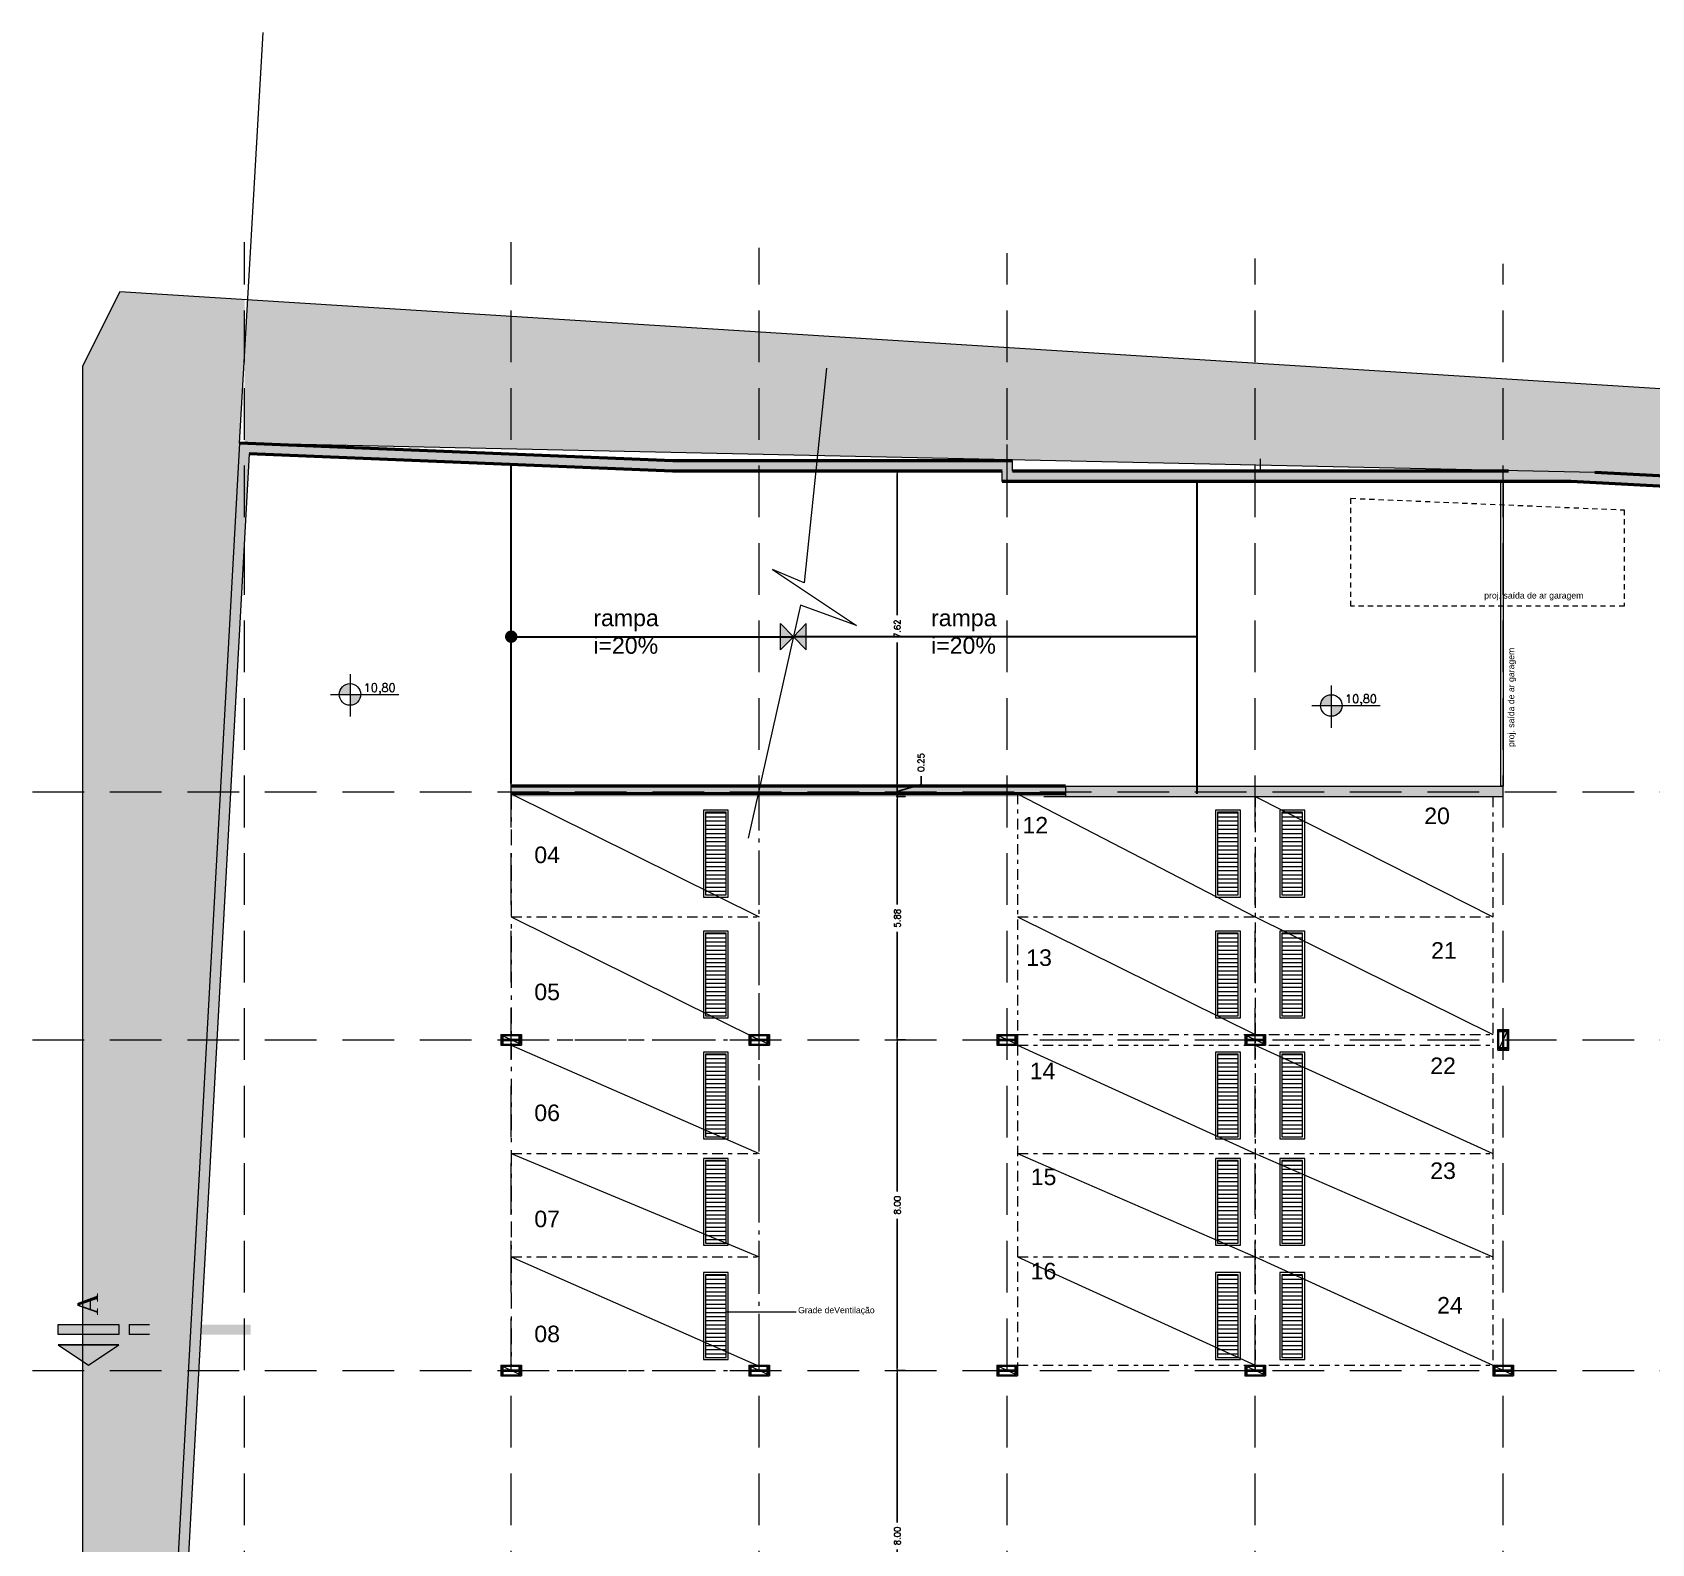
# Model space of a CAD drawing. Header units: millimetres. Extents: x 898 to 1284, y 401 to 654.
# Drawn here: x 897.7 to 936.87, y 437.33 to 473.87 of the extents above; entities that cross this region are included whole.
import ezdxf

# ---------------------------------------------------------------- set-up
doc = ezdxf.new("R2010")
doc.units = ezdxf.units.MM
doc.header["$LTSCALE"] = 10
for name, pattern in [('DASHDOT', [25.4, 12.7, -6.35, 0, -6.35]), ('DASHED2', [0.375, 0.25, -0.125]), ('HIDDEN2', [0.1875, 0.125, -0.0625])]:
    doc.linetypes.add(name, pattern=pattern)
doc.layers.get('0').update_dxf_attribs({"color": 90})
for name, color, linetype, lineweight in [('cinza 03', 252, 'Continuous', 13), ('COTA', 90, 'Continuous', 9), ('linha estutura', 252, 'Continuous', 13), ('lotes', 16, 'Continuous', 13), ('PAREDES 2', 50, 'Continuous', 50), ('Pilares', 16, 'Continuous', 20), ('pn 02', 16, 'Continuous', 20), ('PN-01', 90, 'Continuous', 13), ('PN-03', 180, 'Continuous', 30), ('terreno', 16, 'Continuous', 20), ('TEXT', 16, 'Continuous', 20)]:
    doc.layers.add(name, color=color, linetype=linetype, lineweight=lineweight)
doc.styles.add('REGUA60', font='cityb___.ttf', dxfattribs={"width": 1.4})
doc.styles.get("Standard").update_dxf_attribs({"font": 'simplex.shx'})
doc.dimstyles.new('1-100', dxfattribs={"dimtxt": 0.15, "dimasz": 0.06, "dimexe": 0.2, "dimexo": 0.1, "dimgap": 0.1, "dimtad": 0, "dimzin": 0, "dimdsep": 46, "dimtxsty": 'Standard', "dimblk": 'DOT', "dimcen": 0.09, "dimclrd": 90, "dimclre": 90, "dimclrt": 16, "dimadec": 0, "dimazin": 0, "dimtfac": 1, "dimtofl": 0, "dimtmove": 0, "dimatfit": 3, "dimldrblk": 'DOT', "dimfxl": 0, "dimtolj": 1, "dimtzin": 0, "dimarcsym": 0})

# ---------------------------------------------------------------- blocks, each defined once
blk = doc.blocks.new('_DOT')
at = {"color": 0, "linetype": 'ByBlock'}
blk.add_line((-0.5, 0), (-1, 0), dxfattribs=at)
at = {"color": 0, "linetype": 'ByBlock', "const_width": 0.5}
blk.add_lwpolyline([(-0.25, 0, 1), (0.25, 0, 1)], format="xyb", close=True, dxfattribs=at)
blk = doc.blocks.new('*D31')
at = {"layer": 'COTA', "color": 90, "lineweight": -2}
for p, q in [((918.63, 441.511), (918.82, 441.511)), ((918.62, 441.451), (918.62, 437.839)), ((918.62, 433.571), (918.62, 437.182)), ((918.72, 433.511), (918.82, 433.511))]:
    blk.add_line(p, q, dxfattribs=at)
at = {"layer": 'COTA', "color": 90, "lineweight": -2, "xscale": 0.06, "yscale": 0.06, "zscale": 0.06}
for p, rotation in [((918.62, 441.511), 90), ((918.62, 433.511), 270)]:
    blk.add_blockref('_DOT', p, dxfattribs=dict(at, rotation=rotation))
at = {"layer": 'COTA', "color": 16, "insert": (918.62, 437.511), "char_height": 0.15, "attachment_point": 5, "rotation": 90}
blk.add_mtext('\\A1;8.00', dxfattribs=at)
blk = doc.blocks.new('*D32')
at = {"layer": 'COTA', "color": 90, "lineweight": -2}
for p, q in [((918.62, 449.451), (918.62, 445.839)), ((918.63, 449.511), (918.82, 449.511)), ((918.62, 441.571), (918.62, 445.182)), ((918.63, 441.511), (918.82, 441.511))]:
    blk.add_line(p, q, dxfattribs=at)
at = {"layer": 'COTA', "color": 90, "lineweight": -2, "xscale": 0.06, "yscale": 0.06, "zscale": 0.06}
for p, rotation in [((918.62, 449.511), 90), ((918.62, 441.511), 270)]:
    blk.add_blockref('_DOT', p, dxfattribs=dict(at, rotation=rotation))
at = {"layer": 'COTA', "color": 16, "insert": (918.62, 445.511), "char_height": 0.15, "attachment_point": 5, "rotation": 90}
blk.add_mtext('\\A1;8.00', dxfattribs=at)
blk = doc.blocks.new('*D33')
at = {"layer": 'COTA', "color": 90, "lineweight": -2}
for p, q in [((918.62, 455.331), (918.62, 452.779)), ((918.63, 455.391), (918.82, 455.391)), ((918.62, 449.571), (918.62, 452.122)), ((918.63, 449.511), (918.82, 449.511))]:
    blk.add_line(p, q, dxfattribs=at)
at = {"layer": 'COTA', "color": 90, "lineweight": -2, "xscale": 0.06, "yscale": 0.06, "zscale": 0.06}
for p, rotation in [((918.62, 455.391), 90), ((918.62, 449.511), 270)]:
    blk.add_blockref('_DOT', p, dxfattribs=dict(at, rotation=rotation))
at = {"layer": 'COTA', "color": 16, "insert": (918.62, 452.451), "char_height": 0.15, "attachment_point": 5, "rotation": 90}
blk.add_mtext('\\A1;5.88', dxfattribs=at)
blk = doc.blocks.new('*D34')
at = {"layer": 'COTA', "color": 90, "lineweight": -2}
for p, q in [((918.62, 455.701), (918.62, 455.761)), ((918.62, 455.516), (919.195, 455.688)), ((918.62, 455.391), (918.62, 455.641)), ((918.63, 455.641), (918.82, 455.641)), ((919.195, 455.688), (919.195, 455.888)), ((918.62, 455.331), (918.62, 455.271)), ((918.63, 455.391), (918.82, 455.391))]:
    blk.add_line(p, q, dxfattribs=at)
at = {"layer": 'COTA', "color": 90, "lineweight": -2, "xscale": 0.06, "yscale": 0.06, "zscale": 0.06}
for p, rotation in [((918.62, 455.641), 270), ((918.62, 455.391), 90)]:
    blk.add_blockref('_DOT', p, dxfattribs=dict(at, rotation=rotation))
at = {"layer": 'COTA', "color": 16, "insert": (919.195, 456.217), "char_height": 0.15, "attachment_point": 5, "rotation": 90}
blk.add_mtext('\\A1;0.25', dxfattribs=at)
blk = doc.blocks.new('*D35')
at = {"layer": 'COTA', "color": 90, "lineweight": -2}
for p, q in [((918.62, 463.201), (918.62, 459.779)), ((918.63, 463.261), (918.82, 463.261)), ((918.62, 455.701), (918.62, 459.122)), ((918.63, 455.641), (918.82, 455.641))]:
    blk.add_line(p, q, dxfattribs=at)
at = {"layer": 'COTA', "color": 90, "lineweight": -2, "xscale": 0.06, "yscale": 0.06, "zscale": 0.06}
for p, rotation in [((918.62, 463.261), 90), ((918.62, 455.641), 270)]:
    blk.add_blockref('_DOT', p, dxfattribs=dict(at, rotation=rotation))
at = {"layer": 'COTA', "color": 16, "insert": (918.62, 459.451), "char_height": 0.15, "attachment_point": 5, "rotation": 90}
blk.add_mtext('\\A1;7.62', dxfattribs=at)

msp = doc.modelspace()

# ---------------------------------------------------------------- hatches: boundary and pattern name
at = {"layer": 'cinza 03'}
h = msp.add_hatch(dxfattribs=at)
h.set_pattern_fill('SOLO1', color=256, style=0)
h.set_pattern_definition([(45, (759.0659, 189.61928), (6e-17, 0.6), [0.4242641, -0.4242641]), (45, (759.1659, 189.51928), (6e-17, 0.6), [0.4242641, -0.4242641]), (45, (759.2659, 189.41928), (6e-17, 0.6), [0.4242641, -0.4242641]), (315, (759.3659, 189.41928), (0.6, -2e-16), [0.4242641, -0.4242641]), (315, (759.4659, 189.51928), (0.6, -2e-16), [0.4242641, -0.4242641]), (315, (759.5659, 189.61928), (0.6, -2e-16), [0.4242641, -0.4242641])])
h.paths.add_polyline_path([(901.024, 433.511), (898.912, 433.511), (898.912, 420.411), (900.299, 420.411)])
h.paths.add_polyline_path([(901.466, 441.511), (898.912, 441.511), (898.912, 433.511), (901.024, 433.511)])
h.paths.add_polyline_path([(901.908, 449.511), (898.912, 449.511), (898.912, 442.625), (899.791, 442.625), (899.791, 442.38), (898.912, 442.38), (898.912, 442.135), (899.791, 442.135), (899.056, 441.645), (898.912, 441.741), (898.912, 441.511), (901.466, 441.511)])
h.paths.add_polyline_path([(902.24, 455.511), (898.912, 455.511), (898.912, 449.511), (901.908, 449.511)])
h.paths.add_polyline_path([(902.706, 463.939), (902.83, 466.092), (902.83, 467.414), (899.814, 467.604), (898.912, 465.803), (898.912, 455.511), (902.24, 455.511)])
h.paths.add_polyline_path([(909.28, 467.007), (902.905, 467.409), (902.83, 466.092), (902.83, 463.936), (909.28, 463.797)])
h.paths.add_polyline_path([(915.28, 466.628), (909.28, 467.007), (909.28, 463.797), (915.28, 463.667)])
h.paths.add_polyline_path([(921.28, 466.249), (915.28, 466.628), (915.28, 463.667), (921.28, 463.538), (921.28, 463.908)])
h.paths.add_polyline_path([(898.668, 442.728), (898.668, 443.481), (899.403, 443.481), (899.403, 442.728)], flags=9)
at = {"layer": 'cinza 03', "linetype": 'DASHDOT'}
h = msp.add_hatch(dxfattribs=at)
h.set_pattern_fill('SOLO1', color=256, style=0)
h.set_pattern_definition([(45, (0, 0.5), (6e-17, 0.6), [0.42426407, -0.42426407]), (45, (0.1, 0.4), (6e-17, 0.6), [0.42426407, -0.42426407]), (45, (0.2, 0.3), (6e-17, 0.6), [0.42426407, -0.42426407]), (315, (0.3, 0.3), (0.6, -2e-16), [0.42426407, -0.42426407]), (315, (0.4, 0.4), (0.6, -2e-16), [0.42426407, -0.42426407]), (315, (0.5, 0.5), (0.6, -2e-16), [0.42426407, -0.42426407])])
h.paths.add_polyline_path([(963.28, 463.598), (957.28, 463.977), (957.28, 462.108), (963.28, 461.798)])
h.paths.add_polyline_path([(957.28, 463.977), (951.28, 464.356), (951.28, 462.417), (957.28, 462.108)])
h.paths.add_polyline_path([(951.28, 464.356), (945.28, 464.734), (945.28, 462.726), (951.28, 462.417)])
h.paths.add_polyline_path([(945.28, 464.734), (944.074, 464.81), (944.074, 462.789), (945.28, 462.726)])
h.paths.add_polyline_path([(944.074, 464.81), (939.28, 465.113), (939.28, 463.036), (944.074, 462.789)])
h.paths.add_polyline_path([(939.28, 465.113), (933.28, 465.492), (933.28, 463.279), (935.491, 463.231), (939.28, 463.036)])
h.paths.add_polyline_path([(933.28, 465.492), (927.28, 465.87), (927.28, 463.408), (933.28, 463.279)])
h.paths.add_polyline_path([(927.28, 465.87), (921.28, 466.249), (921.28, 463.538), (927.28, 463.408)])
at = {"layer": 'cinza 03'}
h = msp.add_hatch(color=256, dxfattribs=at)
h.paths.add_polyline_path([(901.908, 449.511), (902.159, 449.511), (902.49, 455.511), (902.24, 455.511)])
h.paths.add_polyline_path([(902.24, 455.511), (902.49, 455.511), (902.83, 461.648), (902.83, 463.934), (902.706, 463.939)])
h = msp.add_hatch(color=256, dxfattribs=at)
h.paths.add_polyline_path([(902.83, 463.934), (902.83, 461.648), (902.942, 463.679), (909.28, 463.42), (909.28, 463.67)])
h.paths.add_polyline_path([(915.28, 463.511), (913.189, 463.511), (909.28, 463.67), (909.28, 463.42), (913.184, 463.261), (915.28, 463.261)])
h.paths.add_polyline_path([(916.674, 463.511), (915.28, 463.511), (915.28, 463.261), (916.648, 463.261)])
for points in [[(921.28, 463.511), (916.674, 463.511), (916.648, 463.261), (921.155, 463.261), (921.155, 463.011), (921.28, 463.011)], [(927.28, 455.511), (922.689, 455.511), (922.689, 455.391), (927.28, 455.391)], [(901.466, 441.511), (901.716, 441.511), (902.159, 449.511), (901.908, 449.511)], [(901.288, 433.761), (901.716, 441.511), (901.466, 441.511), (901.024, 433.511), (902.83, 433.511), (902.83, 433.761)]]:
    msp.add_hatch(color=256, dxfattribs=at).paths.add_polyline_path(points)
at = {"layer": 'cinza 03', "linetype": 'DASHDOT'}
h = msp.add_hatch(color=256, dxfattribs=at)
h.paths.add_polyline_path([(927.28, 463.261), (921.405, 463.261), (921.405, 463.511), (921.28, 463.511), (921.28, 463.011), (927.28, 463.011)])
h.paths.add_polyline_path([(935.491, 463.231), (933.28, 463.279), (933.28, 463.011), (934.912, 463.011), (939.28, 462.785), (939.28, 463.036)])
h = msp.add_hatch(color=256, dxfattribs=at)
h.paths.add_polyline_path([(945.28, 462.726), (945.28, 462.476), (951.28, 462.167), (951.28, 462.417)])
h.paths.add_polyline_path([(945.28, 462.726), (944.074, 462.789), (944.074, 462.538), (945.28, 462.476)])
h.paths.add_polyline_path([(944.074, 462.789), (939.28, 463.036), (939.28, 462.785), (944.074, 462.538)])
h.paths.add_polyline_path([(933.28, 463.261), (927.28, 463.261), (927.28, 463.011), (933.28, 463.011)])
at = {"layer": 'cinza 03'}
h = msp.add_hatch(color=256, dxfattribs=at)
h.paths.add_polyline_path([(905.38, 458.125, 0.414214), (905.118, 457.863), (905.38, 457.863)])
h.paths.add_polyline_path([(905.38, 457.602, 0.414214), (905.641, 457.863), (905.38, 457.863)])
h = msp.add_hatch(color=256, dxfattribs=at)
h.paths.add_polyline_path([(929.119, 457.857, 0.414214), (928.858, 457.595), (929.119, 457.595)])
h.paths.add_polyline_path([(929.119, 457.334, 0.414214), (929.381, 457.595), (929.119, 457.595)])
h = msp.add_hatch(color=256, dxfattribs=at)
h.paths.add_polyline_path([(915.28, 455.641), (909.28, 455.641), (909.28, 455.391), (915.28, 455.391)])
h.paths.add_polyline_path([(921.28, 455.641), (915.28, 455.641), (915.28, 455.391), (921.28, 455.391)])
h.paths.add_polyline_path([(922.689, 455.641), (921.28, 455.641), (921.28, 455.391), (922.689, 455.391)])
h = msp.add_hatch(color=256, dxfattribs=at)
h.paths.add_polyline_path([(922.689, 455.641), (922.689, 455.511), (927.28, 455.511), (927.28, 455.641)])
h.paths.add_polyline_path([(927.28, 455.511), (933.28, 455.511), (933.28, 455.641), (927.28, 455.641)])
h.paths.add_polyline_path([(933.28, 455.511), (927.28, 455.511), (927.28, 455.391), (933.28, 455.391)])
h.paths.add_polyline_path([(921.816, 455.138), (922.763, 455.138), (922.763, 454.537), (921.816, 454.537)], flags=9)
h = msp.add_hatch(dxfattribs=at)
h.set_pattern_fill('_USER', color=256, scale=0.1, style=0, pattern_type=0)
h.set_pattern_definition([(0, (759.06589, 200.30333), (0, 0.1), [])])
h.paths.add_polyline_path([(914.482, 455.013), (913.982, 455.013), (913.982, 453.013), (914.482, 453.013)])
h = msp.add_hatch(dxfattribs=at)
h.set_pattern_fill('_USER', color=256, scale=0.1, style=0, pattern_type=0)
h.set_pattern_definition([(0, (771.45268, 200.30333), (0, 0.1), [])])
h.paths.add_polyline_path([(926.869, 455.013), (926.369, 455.013), (926.369, 453.013), (926.869, 453.013)])
h = msp.add_hatch(dxfattribs=at)
h.set_pattern_fill('_USER', color=256, scale=0.1, style=0, pattern_type=0)
h.set_pattern_definition([(0, (773.00988, 200.30333), (0, 0.1), [])])
h.paths.add_polyline_path([(928.426, 455.013), (927.926, 455.013), (927.926, 453.013), (928.426, 453.013)])
h = msp.add_hatch(dxfattribs=at)
h.set_pattern_fill('_USER', color=256, scale=0.1, style=0, pattern_type=0)
h.set_pattern_definition([(0, (759.06589, 197.37955), (0, 0.1), [])])
h.paths.add_polyline_path([(914.482, 452.089), (913.982, 452.089), (913.982, 450.089), (914.482, 450.089)])
h = msp.add_hatch(dxfattribs=at)
h.set_pattern_fill('_USER', color=256, scale=0.1, style=0, pattern_type=0)
h.set_pattern_definition([(0, (771.45268, 197.37955), (0, 0.1), [])])
h.paths.add_polyline_path([(926.869, 452.089), (926.369, 452.089), (926.369, 450.089), (926.869, 450.089)])
h = msp.add_hatch(dxfattribs=at)
h.set_pattern_fill('_USER', color=256, scale=0.1, style=0, pattern_type=0)
h.set_pattern_definition([(0, (773.00988, 197.37955), (0, 0.1), [])])
h.paths.add_polyline_path([(928.426, 452.089), (927.926, 452.089), (927.926, 450.089), (928.426, 450.089)])
h = msp.add_hatch(dxfattribs=at)
h.set_pattern_fill('_USER', color=256, scale=0.1, style=0, pattern_type=0)
h.set_pattern_definition([(0, (759.06589, 194.45578), (0, 0.1), [])])
h.paths.add_polyline_path([(914.482, 449.165), (913.982, 449.165), (913.982, 447.165), (914.482, 447.165)])
h = msp.add_hatch(dxfattribs=at)
h.set_pattern_fill('_USER', color=256, scale=0.1, style=0, pattern_type=0)
h.set_pattern_definition([(0, (771.45268, 194.45578), (0, 0.1), [])])
h.paths.add_polyline_path([(926.869, 449.165), (926.369, 449.165), (926.369, 447.165), (926.869, 447.165)])
h = msp.add_hatch(dxfattribs=at)
h.set_pattern_fill('_USER', color=256, scale=0.1, style=0, pattern_type=0)
h.set_pattern_definition([(0, (773.00988, 194.45578), (0, 0.1), [])])
h.paths.add_polyline_path([(928.426, 449.165), (927.926, 449.165), (927.926, 447.165), (928.426, 447.165)])
h = msp.add_hatch(dxfattribs=at)
h.set_pattern_fill('_USER', color=256, scale=0.1, style=0, pattern_type=0)
h.set_pattern_definition([(0, (759.06589, 191.88111), (0, 0.1), [])])
h.paths.add_polyline_path([(914.482, 446.591), (913.982, 446.591), (913.982, 444.591), (914.482, 444.591)])
h = msp.add_hatch(dxfattribs=at)
h.set_pattern_fill('_USER', color=256, scale=0.1, style=0, pattern_type=0)
h.set_pattern_definition([(0, (771.45268, 191.88111), (0, 0.1), [])])
h.paths.add_polyline_path([(926.869, 446.591), (926.369, 446.591), (926.369, 444.591), (926.869, 444.591)])
h = msp.add_hatch(dxfattribs=at)
h.set_pattern_fill('_USER', color=256, scale=0.1, style=0, pattern_type=0)
h.set_pattern_definition([(0, (773.00988, 191.88111), (0, 0.1), [])])
h.paths.add_polyline_path([(928.426, 446.591), (927.926, 446.591), (927.926, 444.591), (928.426, 444.591)])
h = msp.add_hatch(dxfattribs=at)
h.set_pattern_fill('_USER', color=256, scale=0.1, style=0, pattern_type=0)
h.set_pattern_definition([(0, (759.06589, 189.11928), (0, 0.1), [])])
h.paths.add_polyline_path([(914.482, 443.829), (913.982, 443.829), (913.982, 441.829), (914.482, 441.829)])
h = msp.add_hatch(dxfattribs=at)
h.set_pattern_fill('_USER', color=256, scale=0.1, style=0, pattern_type=0)
h.set_pattern_definition([(0, (771.45268, 189.11928), (0, 0.1), [])])
h.paths.add_polyline_path([(926.869, 443.829), (926.369, 443.829), (926.369, 441.829), (926.869, 441.829)])
h = msp.add_hatch(dxfattribs=at)
h.set_pattern_fill('_USER', color=256, scale=0.1, style=0, pattern_type=0)
h.set_pattern_definition([(0, (773.00988, 189.11928), (0, 0.1), [])])
h.paths.add_polyline_path([(928.426, 443.829), (927.926, 443.829), (927.926, 441.829), (928.426, 441.829)])
at = {"layer": 'Pilares'}
for points in [[(933.175, 449.286), (933.385, 449.286), (933.385, 449.316), (933.295, 449.316), (933.295, 449.706), (933.385, 449.706), (933.385, 449.736), (933.175, 449.736), (933.175, 449.706), (933.265, 449.706), (933.265, 449.316), (933.175, 449.316)], [(909.055, 449.616), (909.055, 449.406), (909.085, 449.406), (909.085, 449.496), (909.475, 449.496), (909.475, 449.406), (909.505, 449.406), (909.505, 449.616), (909.475, 449.616), (909.475, 449.526), (909.085, 449.526), (909.085, 449.616)], [(915.055, 449.616), (915.055, 449.406), (915.085, 449.406), (915.085, 449.496), (915.475, 449.496), (915.475, 449.406), (915.505, 449.406), (915.505, 449.616), (915.475, 449.616), (915.475, 449.526), (915.085, 449.526), (915.085, 449.616)], [(921.055, 449.616), (921.055, 449.406), (921.085, 449.406), (921.085, 449.496), (921.475, 449.496), (921.475, 449.406), (921.505, 449.406), (921.505, 449.616), (921.475, 449.616), (921.475, 449.526), (921.085, 449.526), (921.085, 449.616)], [(927.055, 449.616), (927.055, 449.406), (927.085, 449.406), (927.085, 449.496), (927.475, 449.496), (927.475, 449.406), (927.505, 449.406), (927.505, 449.616), (927.475, 449.616), (927.475, 449.526), (927.085, 449.526), (927.085, 449.616)], [(909.055, 441.616), (909.055, 441.406), (909.085, 441.406), (909.085, 441.496), (909.475, 441.496), (909.475, 441.406), (909.505, 441.406), (909.505, 441.616), (909.475, 441.616), (909.475, 441.526), (909.085, 441.526), (909.085, 441.616)], [(915.055, 441.616), (915.055, 441.406), (915.085, 441.406), (915.085, 441.496), (915.475, 441.496), (915.475, 441.406), (915.505, 441.406), (915.505, 441.616), (915.475, 441.616), (915.475, 441.526), (915.085, 441.526), (915.085, 441.616)], [(921.055, 441.616), (921.055, 441.406), (921.085, 441.406), (921.085, 441.496), (921.475, 441.496), (921.475, 441.406), (921.505, 441.406), (921.505, 441.616), (921.475, 441.616), (921.475, 441.526), (921.085, 441.526), (921.085, 441.616)], [(927.055, 441.616), (927.055, 441.406), (927.085, 441.406), (927.085, 441.496), (927.475, 441.496), (927.475, 441.406), (927.505, 441.406), (927.505, 441.616), (927.475, 441.616), (927.475, 441.526), (927.085, 441.526), (927.085, 441.616)], [(933.055, 441.616), (933.055, 441.406), (933.085, 441.406), (933.085, 441.496), (933.475, 441.496), (933.475, 441.406), (933.505, 441.406), (933.505, 441.616), (933.475, 441.616), (933.475, 441.526), (933.085, 441.526), (933.085, 441.616)]]:
    msp.add_hatch(color=256, dxfattribs=at).paths.add_polyline_path(points)
at = {"layer": 'PN-01', "ltscale": 0.05}
h = msp.add_hatch(color=256, dxfattribs=at)
h.paths.add_polyline_path([(899.056, 441.645), (898.321, 442.135), (899.791, 442.135)])
h.paths.add_polyline_path([(899.791, 442.38), (898.321, 442.38), (898.321, 442.625), (899.791, 442.625)])
h.paths.add_polyline_path([(900.526, 442.38), (900.036, 442.38), (900.036, 442.625), (900.526, 442.625)])
h.paths.add_polyline_path([(901.261, 442.38), (900.771, 442.38), (900.771, 442.625), (901.261, 442.625)])
h.paths.add_polyline_path([(902.23, 442.38), (901.506, 442.38), (901.506, 442.625), (902.23, 442.625)])
h.paths.add_polyline_path([(902.976, 442.38), (902.23, 442.38), (902.23, 442.625), (902.976, 442.625)])
at = {"layer": 'TEXT'}
for points in [[(916.105, 459.26), (915.796, 458.94), (915.796, 459.581)], [(916.105, 459.26), (916.413, 458.94), (916.413, 459.581)]]:
    msp.add_hatch(color=256, dxfattribs=at).paths.add_polyline_path(points)

# ---------------------------------------------------------------- linework, layer by layer
at = {"layer": 'cinza 03'}
for p, q in [((921.28, 463.011), (921.28, 463.908)), ((921.405, 463.261), (921.405, 463.511)), ((927.405, 463.261), (927.405, 463.561)), ((921.155, 463.011), (921.155, 463.261)), ((922.689, 455.641), (933.28, 455.641)), ((922.689, 455.641), (922.689, 455.391)), ((909.28, 455.461), (915.28, 452.486)), ((921.53, 455.461), (927.28, 452.486)), ((922.166, 455.391), (933.28, 455.391)), ((927.28, 455.391), (933.03, 452.486)), ((909.28, 452.486), (915.247, 449.526)), ((921.53, 452.486), (927.28, 449.641)), ((927.28, 452.486), (933.03, 449.641)), ((909.28, 449.381), (915.28, 446.761)), ((921.53, 449.381), (927.28, 446.761)), ((927.28, 449.381), (933.03, 446.761)), ((909.28, 446.761), (915.28, 444.261)), ((921.53, 446.761), (927.28, 444.261)), ((927.28, 446.761), (933.03, 444.261)), ((909.28, 444.261), (915.28, 441.616)), ((921.53, 444.261), (927.28, 441.641)), ((927.28, 444.261), (933.03, 441.641))]:
    msp.add_line(p, q, dxfattribs=at)
at = {"layer": 'cinza 03', "linetype": 'DASHDOT'}
msp.add_lwpolyline([(898.912, 465.803), (898.912, 417.043), (991.108, 417.043), (991.108, 427.85), (995.615, 427.85), (995.615, 461.557), (899.814, 467.604)], close=True, dxfattribs=at)
at = {"layer": 'cinza 03'}
msp.add_lwpolyline([(916.908, 465.752), (916.366, 460.566), (915.599, 460.881), (917.63, 459.528), (916.276, 460.024), (915.012, 454.387)], dxfattribs=at)
for points in [[(913.932, 452.963), (914.532, 452.963), (914.532, 455.063), (913.932, 455.063)], [(913.982, 453.013), (914.482, 453.013), (914.482, 455.013), (913.982, 455.013)], [(926.319, 452.963), (926.919, 452.963), (926.919, 455.063), (926.319, 455.063)], [(926.369, 453.013), (926.869, 453.013), (926.869, 455.013), (926.369, 455.013)], [(927.876, 452.963), (928.476, 452.963), (928.476, 455.063), (927.876, 455.063)], [(927.926, 453.013), (928.426, 453.013), (928.426, 455.013), (927.926, 455.013)], [(913.932, 450.039), (914.532, 450.039), (914.532, 452.139), (913.932, 452.139)], [(913.982, 450.089), (914.482, 450.089), (914.482, 452.089), (913.982, 452.089)], [(926.319, 450.039), (926.919, 450.039), (926.919, 452.139), (926.319, 452.139)], [(926.369, 450.089), (926.869, 450.089), (926.869, 452.089), (926.369, 452.089)], [(927.876, 450.039), (928.476, 450.039), (928.476, 452.139), (927.876, 452.139)], [(927.926, 450.089), (928.426, 450.089), (928.426, 452.089), (927.926, 452.089)], [(913.932, 447.115), (914.532, 447.115), (914.532, 449.215), (913.932, 449.215)], [(913.982, 447.165), (914.482, 447.165), (914.482, 449.165), (913.982, 449.165)], [(926.319, 447.115), (926.919, 447.115), (926.919, 449.215), (926.319, 449.215)], [(926.369, 447.165), (926.869, 447.165), (926.869, 449.165), (926.369, 449.165)], [(927.876, 447.115), (928.476, 447.115), (928.476, 449.215), (927.876, 449.215)], [(927.926, 447.165), (928.426, 447.165), (928.426, 449.165), (927.926, 449.165)], [(913.932, 444.541), (914.532, 444.541), (914.532, 446.641), (913.932, 446.641)], [(913.982, 444.591), (914.482, 444.591), (914.482, 446.591), (913.982, 446.591)], [(926.319, 444.541), (926.919, 444.541), (926.919, 446.641), (926.319, 446.641)], [(926.369, 444.591), (926.869, 444.591), (926.869, 446.591), (926.369, 446.591)], [(927.876, 444.541), (928.476, 444.541), (928.476, 446.641), (927.876, 446.641)], [(927.926, 444.591), (928.426, 444.591), (928.426, 446.591), (927.926, 446.591)], [(913.932, 441.779), (914.532, 441.779), (914.532, 443.879), (913.932, 443.879)], [(913.982, 441.829), (914.482, 441.829), (914.482, 443.829), (913.982, 443.829)], [(926.319, 441.779), (926.919, 441.779), (926.919, 443.879), (926.319, 443.879)], [(926.369, 441.829), (926.869, 441.829), (926.869, 443.829), (926.369, 443.829)], [(927.876, 441.779), (928.476, 441.779), (928.476, 443.879), (927.876, 443.879)], [(927.926, 441.829), (928.426, 441.829), (928.426, 443.829), (927.926, 443.829)]]:
    msp.add_lwpolyline(points, close=True, dxfattribs=at)
at = {"layer": 'COTA'}
for p, q in [((905.38, 458.351), (905.38, 457.326)), ((929.119, 458.083), (929.119, 457.058)), ((904.905, 457.863), (906.559, 457.863)), ((928.645, 457.595), (930.298, 457.595)), ((914.473, 442.935), (916.17, 442.935))]:
    msp.add_line(p, q, dxfattribs=at)
for centre in [(905.38, 457.863), (929.119, 457.595)]:
    msp.add_circle(centre, 0.261, dxfattribs=at)
at = {"layer": 'linha estutura', "linetype": 'DASHED2', "ltscale": 0.5}
for p, q in [((902.83, 415.274), (902.83, 468.798)), ((909.28, 415.274), (909.28, 468.798)), ((915.28, 415.274), (915.28, 468.668)), ((921.28, 415.274), (921.28, 468.539)), ((927.28, 415.274), (927.28, 468.409)), ((933.28, 415.274), (933.28, 468.28)), ((897.696, 455.511), (996.846, 455.511)), ((897.696, 449.511), (996.846, 449.511)), ((897.696, 449.511), (996.846, 449.511)), ((897.696, 441.511), (996.846, 441.511))]:
    msp.add_line(p, q, dxfattribs=at)
at = {"layer": 'lotes'}
msp.add_lwpolyline([(902.706, 463.939), (903.277, 473.875)], dxfattribs=at)
at = {"layer": 'PAREDES 2'}
for p, q in [((913.189, 463.511), (902.705, 463.939)), ((913.184, 463.261), (902.942, 463.679)), ((921.405, 463.511), (913.189, 463.511)), ((921.155, 463.261), (913.184, 463.261)), ((933.405, 463.261), (921.405, 463.261)), ((992.405, 460.296), (935.491, 463.231)), ((934.912, 463.011), (921.155, 463.011)), ((992.155, 460.059), (934.912, 463.011)), ((922.689, 455.641), (909.28, 455.641)), ((922.689, 455.461), (909.28, 455.461))]:
    msp.add_line(p, q, dxfattribs=at)
at = {"layer": 'Pilares'}
for p, q in [((933.15, 449.761), (933.41, 449.761)), ((933.15, 449.261), (933.15, 449.761)), ((933.175, 449.286), (933.175, 449.736)), ((933.385, 449.736), (933.175, 449.286)), ((933.385, 449.286), (933.385, 449.736)), ((933.41, 449.261), (933.41, 449.761)), ((909.03, 449.641), (909.03, 449.381)), ((909.03, 449.641), (909.53, 449.641)), ((909.03, 449.381), (909.53, 449.381)), ((909.055, 449.616), (909.505, 449.616)), ((909.505, 449.406), (909.055, 449.616)), ((909.055, 449.406), (909.505, 449.406)), ((909.53, 449.641), (909.53, 449.381)), ((915.03, 449.641), (915.03, 449.381)), ((915.03, 449.641), (915.53, 449.641)), ((915.03, 449.381), (915.53, 449.381)), ((915.055, 449.616), (915.505, 449.616)), ((915.505, 449.406), (915.055, 449.616)), ((915.055, 449.406), (915.505, 449.406)), ((915.53, 449.641), (915.53, 449.381)), ((921.03, 449.641), (921.03, 449.381)), ((921.03, 449.641), (921.53, 449.641)), ((921.03, 449.381), (921.53, 449.381)), ((921.055, 449.616), (921.505, 449.616)), ((921.505, 449.406), (921.055, 449.616)), ((921.055, 449.406), (921.505, 449.406)), ((921.53, 449.641), (921.53, 449.381)), ((927.03, 449.641), (927.03, 449.381)), ((927.03, 449.641), (927.53, 449.641)), ((927.03, 449.381), (927.53, 449.381)), ((927.055, 449.616), (927.505, 449.616)), ((927.505, 449.406), (927.055, 449.616)), ((927.055, 449.406), (927.505, 449.406)), ((927.53, 449.641), (927.53, 449.381)), ((933.15, 449.261), (933.41, 449.261)), ((909.03, 441.641), (909.03, 441.381)), ((909.03, 441.641), (909.53, 441.641)), ((909.055, 441.616), (909.505, 441.616)), ((909.505, 441.406), (909.055, 441.616)), ((909.53, 441.641), (909.53, 441.381)), ((915.03, 441.641), (915.03, 441.381)), ((915.03, 441.641), (915.53, 441.641)), ((915.055, 441.616), (915.505, 441.616)), ((915.505, 441.406), (915.055, 441.616)), ((915.53, 441.641), (915.53, 441.381)), ((921.03, 441.641), (921.03, 441.381)), ((921.03, 441.641), (921.53, 441.641)), ((921.055, 441.616), (921.505, 441.616)), ((921.505, 441.406), (921.055, 441.616)), ((921.53, 441.641), (921.53, 441.381)), ((927.03, 441.641), (927.03, 441.381)), ((927.03, 441.641), (927.53, 441.641)), ((927.055, 441.616), (927.505, 441.616)), ((927.505, 441.406), (927.055, 441.616)), ((927.53, 441.641), (927.53, 441.381)), ((933.03, 441.641), (933.03, 441.381)), ((933.03, 441.641), (933.53, 441.641)), ((933.055, 441.616), (933.505, 441.616)), ((933.505, 441.406), (933.055, 441.616)), ((933.53, 441.641), (933.53, 441.381)), ((909.03, 441.381), (909.53, 441.381)), ((909.055, 441.406), (909.505, 441.406)), ((915.03, 441.381), (915.53, 441.381)), ((915.055, 441.406), (915.505, 441.406)), ((921.03, 441.381), (921.53, 441.381)), ((921.055, 441.406), (921.505, 441.406)), ((927.03, 441.381), (927.53, 441.381)), ((927.055, 441.406), (927.505, 441.406)), ((933.03, 441.381), (933.53, 441.381)), ((933.055, 441.406), (933.505, 441.406))]:
    msp.add_line(p, q, dxfattribs=at)
at = {"layer": 'Pilares', "linetype": 'Continuous'}
for p, q in [((933.265, 449.706), (933.175, 449.706)), ((933.265, 449.316), (933.265, 449.706)), ((933.295, 449.316), (933.295, 449.706)), ((933.385, 449.706), (933.295, 449.706)), ((909.085, 449.526), (909.085, 449.616)), ((909.085, 449.526), (909.475, 449.526)), ((909.085, 449.406), (909.085, 449.496)), ((909.085, 449.496), (909.475, 449.496)), ((909.475, 449.526), (909.475, 449.616)), ((909.475, 449.406), (909.475, 449.496)), ((915.085, 449.526), (915.085, 449.616)), ((915.085, 449.526), (915.475, 449.526)), ((915.085, 449.406), (915.085, 449.496)), ((915.085, 449.496), (915.475, 449.496)), ((915.475, 449.526), (915.475, 449.616)), ((915.475, 449.406), (915.475, 449.496)), ((921.085, 449.526), (921.085, 449.616)), ((921.085, 449.526), (921.475, 449.526)), ((921.085, 449.406), (921.085, 449.496)), ((921.085, 449.496), (921.475, 449.496)), ((921.475, 449.526), (921.475, 449.616)), ((921.475, 449.406), (921.475, 449.496)), ((927.085, 449.526), (927.085, 449.616)), ((927.085, 449.526), (927.475, 449.526)), ((927.085, 449.406), (927.085, 449.496)), ((927.085, 449.496), (927.475, 449.496)), ((927.475, 449.526), (927.475, 449.616)), ((927.475, 449.406), (927.475, 449.496)), ((933.265, 449.316), (933.175, 449.316)), ((933.385, 449.316), (933.295, 449.316)), ((909.085, 441.526), (909.085, 441.616)), ((909.085, 441.526), (909.475, 441.526)), ((909.085, 441.406), (909.085, 441.496)), ((909.085, 441.496), (909.475, 441.496)), ((909.475, 441.526), (909.475, 441.616)), ((909.475, 441.406), (909.475, 441.496)), ((915.085, 441.526), (915.085, 441.616)), ((915.085, 441.526), (915.475, 441.526)), ((915.085, 441.406), (915.085, 441.496)), ((915.085, 441.496), (915.475, 441.496)), ((915.475, 441.526), (915.475, 441.616)), ((915.475, 441.406), (915.475, 441.496)), ((921.085, 441.526), (921.085, 441.616)), ((921.085, 441.526), (921.475, 441.526)), ((921.085, 441.406), (921.085, 441.496)), ((921.085, 441.496), (921.475, 441.496)), ((921.475, 441.526), (921.475, 441.616)), ((921.475, 441.406), (921.475, 441.496)), ((927.085, 441.526), (927.085, 441.616)), ((927.085, 441.526), (927.475, 441.526)), ((927.085, 441.406), (927.085, 441.496)), ((927.085, 441.496), (927.475, 441.496)), ((927.475, 441.526), (927.475, 441.616)), ((927.475, 441.406), (927.475, 441.496)), ((933.085, 441.526), (933.085, 441.616)), ((933.085, 441.526), (933.475, 441.526)), ((933.085, 441.406), (933.085, 441.496)), ((933.085, 441.496), (933.475, 441.496)), ((933.475, 441.526), (933.475, 441.616)), ((933.475, 441.406), (933.475, 441.496))]:
    msp.add_line(p, q, dxfattribs=at)
for points in [[(933.385, 449.706), (933.385, 449.736), (933.175, 449.736), (933.175, 449.706)], [(909.085, 449.616), (909.055, 449.616), (909.055, 449.406), (909.085, 449.406)], [(909.475, 449.406), (909.505, 449.406), (909.505, 449.616), (909.475, 449.616)], [(915.085, 449.616), (915.055, 449.616), (915.055, 449.406), (915.085, 449.406)], [(915.475, 449.406), (915.505, 449.406), (915.505, 449.616), (915.475, 449.616)], [(921.085, 449.616), (921.055, 449.616), (921.055, 449.406), (921.085, 449.406)], [(921.475, 449.406), (921.505, 449.406), (921.505, 449.616), (921.475, 449.616)], [(927.085, 449.616), (927.055, 449.616), (927.055, 449.406), (927.085, 449.406)], [(927.475, 449.406), (927.505, 449.406), (927.505, 449.616), (927.475, 449.616)], [(933.175, 449.316), (933.175, 449.286), (933.385, 449.286), (933.385, 449.316)], [(909.085, 441.616), (909.055, 441.616), (909.055, 441.406), (909.085, 441.406)], [(909.475, 441.406), (909.505, 441.406), (909.505, 441.616), (909.475, 441.616)], [(915.085, 441.616), (915.055, 441.616), (915.055, 441.406), (915.085, 441.406)], [(915.475, 441.406), (915.505, 441.406), (915.505, 441.616), (915.475, 441.616)], [(921.085, 441.616), (921.055, 441.616), (921.055, 441.406), (921.085, 441.406)], [(921.475, 441.406), (921.505, 441.406), (921.505, 441.616), (921.475, 441.616)], [(927.085, 441.616), (927.055, 441.616), (927.055, 441.406), (927.085, 441.406)], [(927.475, 441.406), (927.505, 441.406), (927.505, 441.616), (927.475, 441.616)], [(933.085, 441.616), (933.055, 441.616), (933.055, 441.406), (933.085, 441.406)], [(933.475, 441.406), (933.505, 441.406), (933.505, 441.616), (933.475, 441.616)]]:
    msp.add_lwpolyline(points, dxfattribs=at)
at = {"layer": 'pn 02'}
for p, q in [((898.321, 442.625), (899.791, 442.625)), ((898.321, 442.38), (898.321, 442.625)), ((899.791, 442.38), (898.321, 442.38)), ((899.791, 442.625), (899.791, 442.38)), ((900.036, 442.625), (900.036, 442.38)), ((900.036, 442.625), (900.526, 442.625)), ((900.526, 442.38), (900.036, 442.38)), ((899.791, 442.135), (898.321, 442.135))]:
    msp.add_line(p, q, dxfattribs=at)
at = {"layer": 'pn 02', "ltscale": 0.05}
for q in [(899.056, 441.645), (899.791, 442.135), (899.791, 442.135)]:
    msp.add_line((898.321, 442.135), q, dxfattribs=at)
at = {"layer": 'pn 02'}
msp.add_lwpolyline([(933.28, 455.641), (933.221, 455.641), (933.221, 463.013), (933.28, 463.013)], close=True, dxfattribs=at)
at = {"layer": 'PN-01', "linetype": 'HIDDEN2', "ltscale": 0.1}
for p, q in [((929.589, 459.998), (929.589, 462.607)), ((929.589, 462.607), (936.206, 462.327)), ((936.206, 462.327), (936.206, 459.998)), ((936.206, 459.998), (929.589, 459.998))]:
    msp.add_line(p, q, dxfattribs=at)
at = {"layer": 'PN-01', "linetype": 'DASHDOT', "ltscale": 0.003}
for p, q in [((909.28, 455.461), (909.28, 441.641)), ((915.28, 441.641), (915.28, 455.461)), ((909.53, 449.511), (915.03, 449.511)), ((909.53, 441.511), (915.03, 441.511))]:
    msp.add_line(p, q, dxfattribs=at)
at = {"layer": 'PN-01', "linetype": 'DASHDOT', "ltscale": 0.002}
for p, q in [((921.53, 455.461), (921.53, 441.641)), ((927.28, 455.391), (927.28, 441.511)), ((933.03, 455.391), (933.03, 441.641)), ((909.28, 452.486), (915.28, 452.486)), ((921.53, 452.486), (933.03, 452.486)), ((921.53, 449.641), (933.03, 449.641)), ((921.53, 449.381), (933.03, 449.381)), ((909.28, 446.761), (915.28, 446.761)), ((921.53, 446.761), (933.03, 446.761)), ((909.28, 444.261), (915.28, 444.261)), ((921.53, 444.261), (933.03, 444.261)), ((921.53, 441.641), (933.03, 441.641))]:
    msp.add_line(p, q, dxfattribs=at)
at = {"layer": 'PN-01', "ltscale": 0.05}
msp.add_line((899.056, 441.645), (899.791, 442.135), dxfattribs=at)
at = {"layer": 'PN-01', "linetype": 'DASHDOT', "const_width": 0.15}
msp.add_lwpolyline([(909.205, 459.26, 1), (909.355, 459.26, 1)], format="xyb", close=True, dxfattribs=at)
at = {"layer": 'PN-03'}
for p, q in [((909.28, 455.711), (909.28, 463.42)), ((925.874, 455.461), (925.874, 463.011)), ((909.28, 459.26), (916.105, 459.26)), ((925.874, 459.26), (916.105, 459.26))]:
    msp.add_line(p, q, dxfattribs=at)
at = {"layer": 'terreno'}
for p, q in [((902.706, 463.939), (900.292, 420.274)), ((902.706, 463.939), (901.024, 433.511)), ((935.491, 463.231), (902.706, 463.939)), ((902.942, 463.679), (901.288, 433.761))]:
    msp.add_line(p, q, dxfattribs=at)
at = {"layer": 'TEXT'}
for points in [[(916.105, 459.26), (915.796, 458.94), (915.796, 459.581)], [(916.105, 459.26), (916.413, 458.94), (916.413, 459.581)]]:
    msp.add_lwpolyline(points, close=True, dxfattribs=at)

# ---------------------------------------------------------------- texts
at = {"layer": 'COTA'}
for p in [(905.712, 457.927), (929.452, 457.658)]:
    msp.add_text('10,80', height=0.2, dxfattribs=at).set_placement(p)
at = {"layer": 'COTA', "char_height": 0.15, "attachment_point": 2}
for s, insert, width in [('{\\fArial|b0|i0|c0|p34;proj. saída de ar garagem}', (934.018, 460.332), 2.64623), ('{\\fArial|b0|i0|c0|p34;Grade deVentilação}', (917.146, 443.048), 4.859)]:
    msp.add_mtext(s, dxfattribs=dict(at, insert=insert, width=width))
at = {"layer": 'COTA', "insert": (933.395, 457.792), "char_height": 0.15, "width": 2.64623, "attachment_point": 2, "rotation": 90}
msp.add_mtext('{\\fArial|b0|i0|c0|p34;proj. saída de ar garagem}', dxfattribs=at)
at = {"layer": 'pn 02', "ltscale": 0.05, "insert": (899.281, 442.85), "char_height": 0.49, "width": 3.686, "attachment_point": 7, "rotation": 90}
msp.add_mtext('{\\fTimes New Roman|b0|i0|c0|p18;A}', dxfattribs=at)
at = {"layer": 'TEXT', "char_height": 0.4, "width": 2.242, "attachment_point": 1, "style": 'REGUA60'}
for s, insert in [('{\\fArial|b0|i0|c0|p34;rampa i=20%}', (911.266, 459.914)), ('{\\fArial|b0|i0|c0|p34;rampa i=20%}', (919.437, 459.914)), ('{\\fArial|b0|i0|c0|p34;12}', (921.647, 454.9)), ('{\\fArial|b0|i0|c0|p34;20}', (931.367, 455.127)), ('{\\fArial|b0|i0|c0|p34;04}', (909.838, 454.184)), ('{\\fArial|b0|i0|c0|p34;13}', (921.739, 451.698)), ('{\\fArial|b0|i0|c0|p34;21}', (931.534, 451.872)), ('{\\fArial|b0|i0|c0|p34;05}', (909.838, 450.869)), ('{\\fArial|b0|i0|c0|p34;14}', (921.824, 448.956)), ('{\\fArial|b0|i0|c0|p34;22}', (931.512, 449.082)), ('{\\fArial|b0|i0|c0|p34;06}', (909.838, 447.945)), ('{\\fArial|b0|i0|c0|p34;15}', (921.848, 446.397)), ('{\\fArial|b0|i0|c0|p34;23}', (931.512, 446.545)), ('{\\fArial|b0|i0|c0|p34;07}', (909.838, 445.378)), ('{\\fArial|b0|i0|c0|p34;16}', (921.846, 444.117)), ('{\\fArial|b0|i0|c0|p34;24}', (931.679, 443.29)), ('{\\fArial|b0|i0|c0|p34;08}', (909.838, 442.597))]:
    msp.add_mtext(s, dxfattribs=dict(at, insert=insert))

# ---------------------------------------------------------------- dimensions: what is measured, and where the dimension line sits
at = {"layer": 'COTA'}
for base, p1, p2, picture, middle in [((918.62, 463.261), (918.53, 455.641), (918.53, 463.261), '*D35', (918.62, 459.451)), ((918.62, 455.641), (918.53, 455.391), (918.53, 455.641), '*D34', (919.195, 455.988)), ((918.62, 455.391), (918.53, 449.511), (918.53, 455.391), '*D33', (918.62, 452.451)), ((918.62, 449.511), (918.53, 441.511), (918.53, 449.511), '*D32', (918.62, 445.511)), ((918.62, 441.511), (918.62, 433.511), (918.53, 441.511), '*D31', (918.62, 437.511))]:
    dim = msp.add_linear_dim(base=base, p1=p1, p2=p2, angle=90, dimstyle='1-100', override={"dimtmove": 1}, dxfattribs=at)
    dim.commit()
    dim.dimension.update_dxf_attribs({"geometry": picture, "text_midpoint": middle})

doc.saveas('drawing.dxf')
